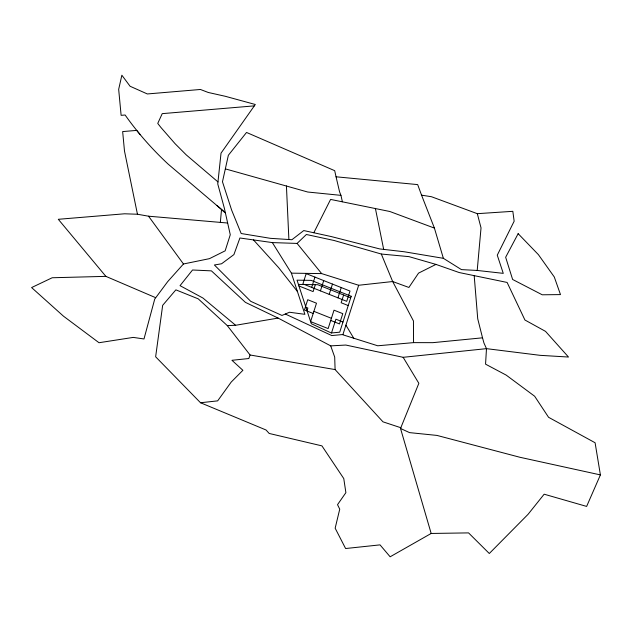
<?xml version="1.0" encoding="UTF-8"?>
<svg xmlns="http://www.w3.org/2000/svg" width="632" height="632" viewBox="0 0 632 632"><rect width="100%" height="100%" fill="white"/><g stroke="black" fill="none" stroke-linecap="round" stroke-linejoin="round"><path stroke-width="0.95" d="M477.207 270.449L481.031 227.891L477.318 213.679L431.474 196.726L421.552 195.154L417.673 184.599L336.042 176.794L334.699 170.68L246.535 132.451L228.357 155.267L222.472 181.787L231.644 210.132L241.171 233.524L270.377 238.327L291.913 239.718L303.771 230.562L331.113 236.534L379.721 248.929L404.259 251.765L443.372 258.322L461.447 269.611L477.207 270.449L503.269 273.356L497.266 255.17L514.156 221.208L512.828 211.317L477.318 213.679M220.339 222.385L221.524 209.461L168.159 164.13C152.186 149.27 137.705 132.823 125.112 115L121.123 115.34L118.674 89.349L121.865 75.208L130.081 86.252L147.335 93.955L200.423 89.475L208.22 92.462L225.237 96.277L255.304 104.493L221.026 153.149L217.756 183.936L224.305 208.031L230.269 234.748L225.15 250.841L209.476 258.654L183.462 263.986L167.693 281.627L154.737 299.062L143.993 338.965L133.249 337.401L99.003 342.726L63.461 316.166L31.6 287.568L52.195 277.756L105.868 276.358L155.614 297.656M311.671 287.386L314.949 277.108M307.026 310.675L307.863 308.037L305.904 307.263M315.329 284.669L313.117 291.597L298.92 285.956M320.432 290.87L323.71 280.592M329.193 294.354L332.472 284.076M337.954 297.838L341.24 287.56M331.508 332.953L335.9 319.192L342.978 322.004M343.626 295.01L341.154 302.752L348.232 305.564M278.112 318.078L235.625 325.275L202.927 298.028L180.041 285.664L192.531 269.998L211.42 270.867L245.421 302.373L278.112 318.078L330.71 345.87L345.815 345.048L403.145 357.309L486.482 348.651L540.052 355.326L568.492 357.041L545.519 331.365L524.931 320.013L507.117 282.449L459.148 272.534L435.977 264.405L418.542 273.127L408.896 287.457L392.67 281.532L358.668 285.261L342.844 334.794L377.723 345.783L413.549 342.631L432.802 342.663L482.524 337.82L483.954 343.018L486.482 348.651L485.558 364.166L506.185 375.108L534.656 396.24L548.56 417.286L595.099 442.756L600.4 474.909L586.63 506.414L544.152 494.2L528.06 514.322L489.302 553.506L468.565 532.894L431.174 533.455L390.142 556.792L380.022 544.871L345.609 548.529L335.158 528.202L339.74 509.147L337.52 504.676L345.886 492.66L343.769 478.558L321.933 445.876L269.192 433.457L266.048 429.997L200.526 402.75L155.638 356.788L162.661 305.335L175.87 289.851L198.235 298.849L227.291 325.599L250.067 354.987L335.094 369.578L382.984 421.836L400.814 427.722L400.522 428.464L431.174 533.455M250.067 354.987L248.85 358.518L231.944 360.295L242.886 370.305L231.194 382.084L217.661 400.862L200.526 402.75M313.82 232.758L330.591 199.42L389.81 211.491L434.405 228.089L443.372 258.322M272.353 242.593L291.399 273.15L304.893 314.325L289.495 312.248L281.967 315.439L250.722 301.33L214.39 264.99L221.563 263.781L233.903 254.609L239.915 237.995L272.353 242.593L297.095 243.423L306.378 234.496L333.98 240.46L381.317 254.04L409.03 256.639L435.977 264.405M342.931 334.518L331.776 335.568L285.308 314.025M254.348 105.868L162.227 113.641L157.747 123.422L160.86 127.403L175.119 143.733L186.25 154.887L217.969 181.913M227.291 325.599L235.625 325.275M291.399 273.15L321.664 273.609L358.668 285.261M298.415 284.416L317.722 284.708L350.705 297.822M227.615 223.017L148.544 216.199L137.452 214.24L124.575 213.79L58.302 219.296L105.868 276.358M342.378 201.766L340.956 195.359L307.729 192.025L225.506 168.926M600.4 474.909L519.954 457.284L436.957 435.416L409.544 432.62L400.522 428.464L418.85 383.316L403.145 357.309M313.891 311.339L331.413 318.307M313.203 313.48L304.442 309.988L307.729 299.718L316.49 303.202L310.604 321.609L328.134 328.585L334.012 310.17L342.781 313.654L339.495 323.932L330.733 320.448M217.029 205.511L225.379 212.905L221.524 209.461M253.487 239.915L278.625 267.636L297.403 291.471M140.201 134.663L136.725 130.397L122.655 131.582L124.488 151.04L137.452 214.24M297.095 243.423L321.664 273.609M148.544 216.199L183.462 263.986M345.925 325.148L353.746 338.231M381.317 254.04L392.67 281.532L413.447 320.945L413.549 342.631M340.956 195.359L339.589 191.907L336.042 176.794M421.552 195.154L434.405 228.089M330.71 345.87L334.691 357.064L335.094 369.578M482.524 337.82L477.729 318.797L474.19 275.631M375.376 208.355L383.703 249.522M286.422 185.934L288.887 239.496M306.188 273.624L302.902 283.902L346.715 301.322L350.002 291.052L306.188 273.624M351.195 296.274L339.724 332.187L331.302 332.977L311.292 323.702L297.024 280.166L311.221 280.379L351.195 296.274M518.145 233.674L505.655 257.271L512.623 279.47L542.24 294.788L560.489 294.599L554.288 276.982L538.409 254.649L518.145 233.674"/></g></svg>
